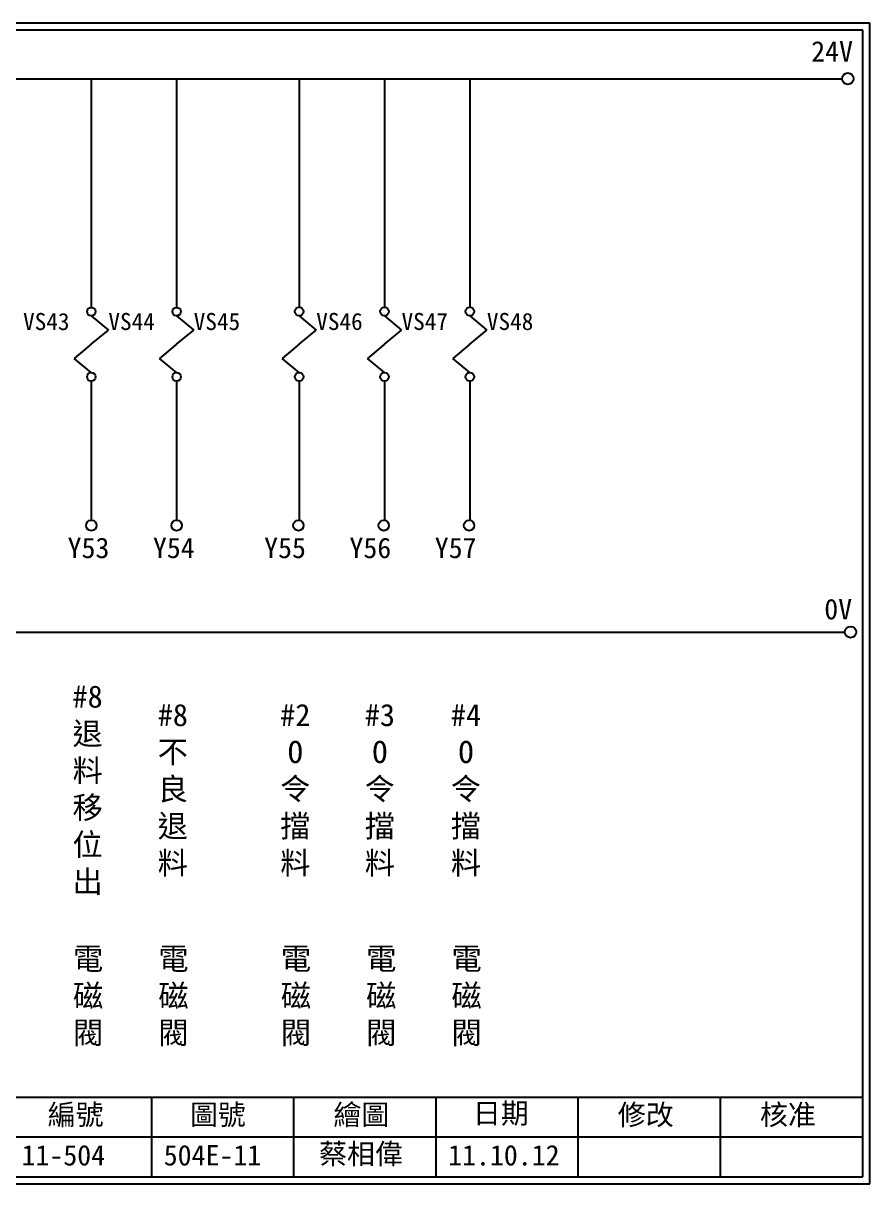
# Model space of a CAD drawing. Extents: x 926 to 1213, y 3 to 207.
# Drawn here: x 1063.9 to 1212.7, y 3 to 207 of the extents above; entities that cross this region are included whole.
import ezdxf

# ---------------------------------------------------------------- set-up
doc = ezdxf.new("R2010")
doc.units = 0
doc.layers.get('0').update_dxf_attribs({"linetype": 'CONTINUOUS'})
doc.layers.add('圖框層', color=7, linetype='CONTINUOUS')
doc.layers.add('標尺寸層', color=3, linetype='CONTINUOUS')
doc.styles.add('CNS', font='romanc.shx', dxfattribs={"bigfont": 'chineset.shx'})
doc.styles.add('STSL', font='KAIU.TTF')

msp = doc.modelspace()

# ---------------------------------------------------------------- linework, layer by layer
for centre in [(1208.88, 197.22), (1209.36, 99.96)]:
    msp.add_circle(centre, 1)
at = {"layer": '圖框層', "color": 7}
for p, q in [((1212.74, 206.97), (925.74, 206.97)), ((1212.74, 3), (1212.74, 206.97)), ((1211.49, 205.72), (926.99, 205.72)), ((1211.49, 4.25), (1211.49, 205.72)), ((926.99, 18.25), (1211.49, 18.25)), ((1086.49, 4.25), (1086.49, 18.25)), ((1111.49, 4.25), (1111.49, 18.25)), ((1136.49, 4.25), (1136.49, 18.25)), ((1161.49, 4.25), (1161.49, 18.25)), ((1186.49, 4.25), (1186.49, 18.25)), ((1061.49, 11.25), (1211.49, 11.25)), ((926.99, 4.25), (1211.49, 4.25)), ((925.74, 3), (1212.74, 3))]:
    msp.add_line(p, q, dxfattribs=at)
at = {"layer": '標尺寸層', "color": 7}
for p, q in [((930.28, 197.22), (1207.88, 197.22)), ((1075.88, 197.22), (1075.88, 157.03)), ((1090.88, 197.22), (1090.88, 157.03)), ((1112.42, 197.23), (1112.42, 157.04)), ((1127.42, 197.23), (1127.42, 157.04)), ((1142.42, 197.23), (1142.42, 157.04)), ((1075.88, 155.53), (1078.88, 153.04)), ((1090.88, 155.53), (1093.88, 153.04)), ((1112.42, 155.54), (1115.42, 153.05)), ((1127.42, 155.54), (1130.42, 153.05)), ((1142.42, 155.54), (1145.42, 153.05)), ((1075.88, 150.55), (1078.88, 153.04)), ((1090.88, 150.55), (1093.88, 153.04)), ((1112.42, 150.56), (1115.42, 153.05)), ((1127.42, 150.56), (1130.42, 153.05)), ((1142.42, 150.56), (1145.42, 153.05)), ((1075.88, 150.55), (1072.87, 148.06)), ((1090.88, 150.55), (1087.87, 148.06)), ((1112.42, 150.56), (1109.42, 148.07)), ((1127.42, 150.56), (1124.42, 148.07)), ((1142.42, 150.56), (1139.42, 148.07)), ((1075.88, 145.57), (1072.87, 148.06)), ((1090.88, 145.57), (1087.87, 148.06)), ((1112.42, 145.58), (1109.42, 148.07)), ((1127.42, 145.58), (1124.42, 148.07)), ((1142.42, 145.58), (1139.42, 148.07)), ((1075.88, 144.07), (1075.88, 119.62)), ((1090.88, 144.07), (1090.88, 119.62)), ((1112.42, 144.07), (1112.42, 119.63)), ((1127.42, 144.07), (1127.42, 119.63)), ((1142.42, 144.07), (1142.42, 119.63)), ((930.49, 99.96), (1208.36, 99.96))]:
    msp.add_line(p, q, dxfattribs=at)
for centre, radius in [((1075.88, 156.28), 0.751), ((1090.88, 156.28), 0.751), ((1112.42, 156.29), 0.751), ((1127.42, 156.29), 0.751), ((1142.42, 156.29), 0.751), ((1075.88, 144.82), 0.751), ((1090.88, 144.82), 0.751), ((1112.42, 144.83), 0.751), ((1127.42, 144.83), 0.751), ((1142.42, 144.83), 0.751), ((1075.88, 118.7), 0.92), ((1090.88, 118.7), 0.92), ((1112.29, 118.7), 0.92), ((1127.29, 118.7), 0.92), ((1142.29, 118.7), 0.92)]:
    msp.add_circle(centre, radius, dxfattribs=at)

# ---------------------------------------------------------------- texts
at = {"layer": '圖框層', "color": 4, "style": 'STSL'}
for s, height, p in [('24V', 3.6, (1202.44, 200.22)), ('VS43', 3, (1063.88, 153.04)), ('VS44', 3, (1078.88, 153.04)), ('VS45', 3, (1093.88, 153.04)), ('VS46', 3, (1115.42, 153.05)), ('VS47', 3, (1130.42, 153.05)), ('VS48', 3, (1145.42, 153.05)), ('Y53', 3.6, (1071.71, 112.96)), ('Y54', 3.6, (1086.71, 112.96)), ('Y55', 3.6, (1106.26, 112.96)), ('Y56', 3.6, (1121.26, 112.96)), ('Y57', 3.6, (1136.26, 112.96)), ('0V', 3.6, (1204.74, 102.2)), ('編號', 3.6, (1068.21, 13.34)), ('圖號', 3.6, (1093.21, 13.34)), ('繪圖', 3.6, (1118.44, 13.34)), ('日期', 3.6, (1142.96, 13.59)), ('修改', 3.6, (1168.44, 13.34)), ('核准', 3.6, (1193.44, 13.34)), ('蔡相偉', 3.6, (1115.93, 6.47)), ('11-504', 3.6, (1063.61, 6.22)), ('504E-11', 3.6, (1088.61, 6.22)), ('11.10.12', 3.6, (1138.61, 6.22))]:
    msp.add_text(s, height=height, dxfattribs=at).set_placement(p)
at = {"layer": '標尺寸層', "color": 7, "char_height": 3.9, "attachment_point": 5, "style": 'CNS'}
for s, insert, width in [('{\\fDFKai-SB|b0|i0|c136|p65;#8\\P退料移位出}', (1075.23, 72.17), 2.8481), ('{\\fDFKai-SB|b0|i0|c136|p65;#8\\P不良退料}', (1090.21, 72.17), 2.8481), ('{\\fDFKai-SB|b0|i0|c136|p65;#2\\PO令擋料}', (1111.75, 72.17), 2.8481), ('{\\fDFKai-SB|b0|i0|c136|p65;#3\\PO令擋料}', (1126.61, 72.17), 2.8481), ('{\\fDFKai-SB|b0|i0|c136|p65;#4\\PO令擋料}', (1141.75, 72.17), 2.8481), ('{\\fDFKai-SB|b0|i0|c136|p65;電磁閥}', (1075.32, 35.84), 8.6627), ('{\\fDFKai-SB|b0|i0|c136|p65;電磁閥}', (1090.32, 35.84), 8.6627), ('{\\fDFKai-SB|b0|i0|c136|p65;電磁閥}', (1111.86, 35.85), 8.6627), ('{\\fDFKai-SB|b0|i0|c136|p65;電磁閥}', (1126.86, 35.85), 8.6627), ('{\\fDFKai-SB|b0|i0|c136|p65;電磁閥}', (1141.86, 35.85), 8.6627)]:
    msp.add_mtext(s, dxfattribs=dict(at, insert=insert, width=width))

doc.saveas('drawing.dxf')
